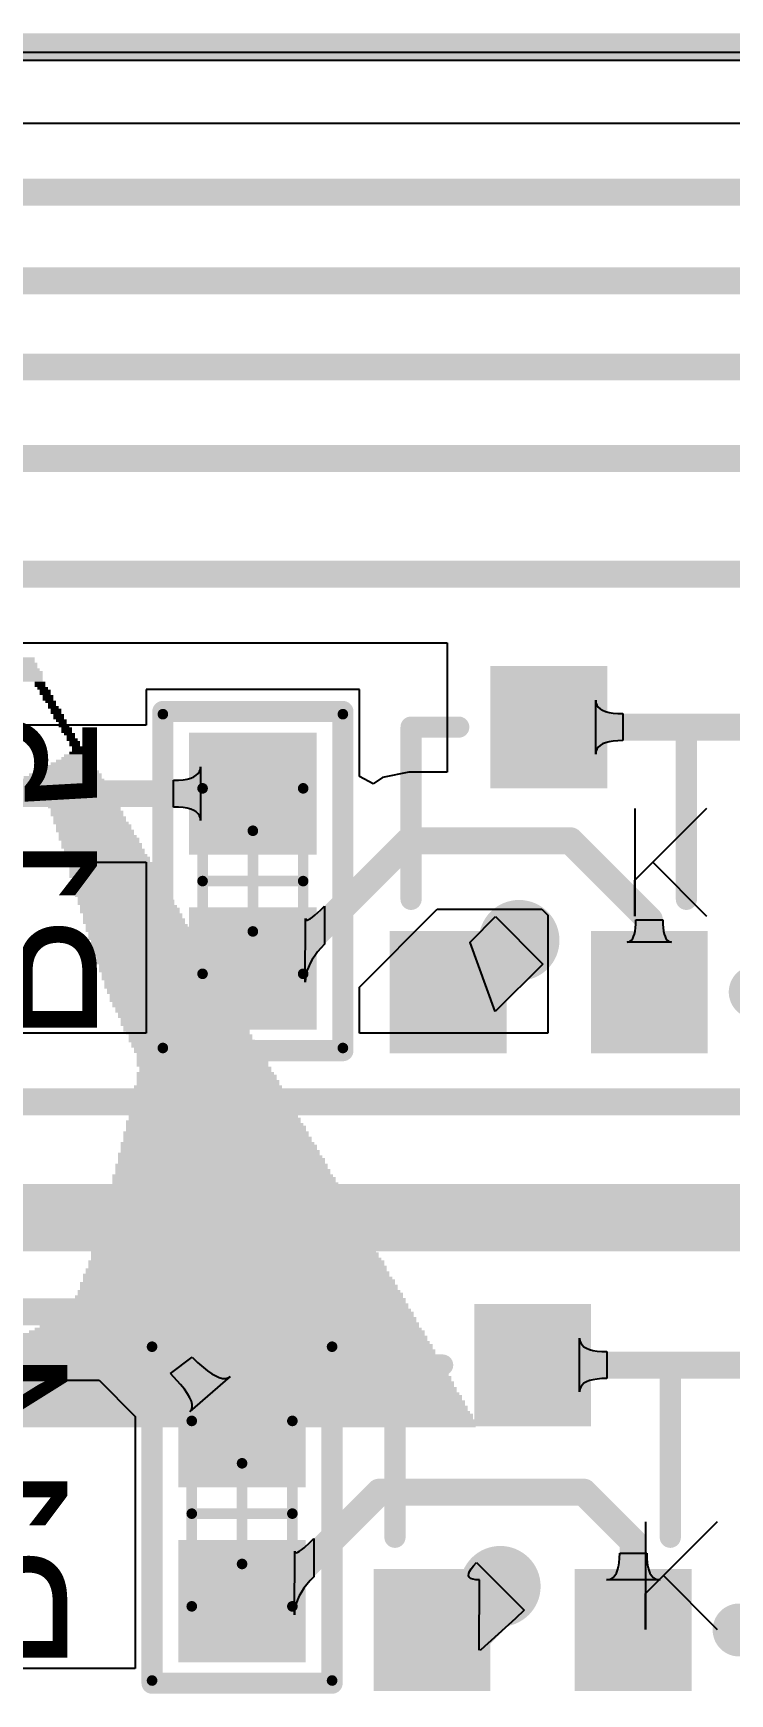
# Model space of a CAD drawing. Extents: x 8 to 204, y 9 to 177.
# Drawn here: x 79.46 to 86.04, y 42.24 to 57.91 of the extents above; entities that cross this region are included whole.
import ezdxf

# ---------------------------------------------------------------- set-up
doc = ezdxf.new("R2010")
doc.units = 0
doc.layers.get('0').update_dxf_attribs({"linetype": 'CONTINUOUS'})
for name, color, linetype in [('BOTTOMLAYER', 5, 'CONTINUOUS'), ('BOTTOMOVERLAY', 54, 'CONTINUOUS'), ('BOTTOMPASTE', 16, 'CONTINUOUS'), ('BOTTOMSOLDER', 6, 'CONTINUOUS'), ('MECHANICAL13', 56, 'CONTINUOUS'), ('MECHANICAL15', 56, 'CONTINUOUS'), ('MECHANICAL3', 76, 'CONTINUOUS'), ('MULTILAYER', 9, 'CONTINUOUS'), ('TOPLAYER', 1, 'CONTINUOUS'), ('TOPOVERLAY', 2, 'CONTINUOUS'), ('VIAHOLELAYER', 16, 'CONTINUOUS')]:
    doc.layers.add(name, color=color, linetype=linetype)

# ---------------------------------------------------------------- blocks, each defined once
blk = doc.blocks.new('0603___MONTAGEM_M_QUINA_BQ')
at = {"layer": 'BOTTOMLAYER'}
for points in [[(-1.3, 0.5), (-1.3, -0.5), (-0.35, 0.5), (-0.35, -0.5)], [(0.35, 0.5), (0.35, -0.5), (1.3, 0.5), (1.3, -0.5)]]:
    blk.add_solid(points, dxfattribs=at)
at = {"layer": 'BOTTOMOVERLAY', "const_width": 0.2}
for points in [[(-1.6, 0.85), (-1.6, -0.85)], [(-1.6, 0.85), (1.6, 0.85)], [(1.6, 0.85), (1.6, -0.85)], [(-1.6, -0.85), (1.6, -0.85)]]:
    blk.add_lwpolyline(points, dxfattribs=at)
at = {"layer": 'BOTTOMOVERLAY', "const_width": 0.1}
for points in [[(-1.65, 0.85, 1), (-1.55, 0.85, 1)], [(-1.65, 0.85, 1), (-1.55, 0.85, 1)], [(1.55, 0.85, 1), (1.65, 0.85, 1)], [(1.55, 0.85, 1), (1.65, 0.85, 1)], [(-1.65, -0.85, 1), (-1.55, -0.85, 1)], [(-1.65, -0.85, 1), (-1.55, -0.85, 1)], [(1.55, -0.85, 1), (1.65, -0.85, 1)], [(1.55, -0.85, 1), (1.65, -0.85, 1)]]:
    blk.add_lwpolyline(points, format="xyb", close=True, dxfattribs=at)
at = {"layer": 'BOTTOMPASTE'}
for points in [[(-1.3, 0.5), (-1.3, -0.5), (-0.35, 0.5), (-0.35, -0.5)], [(0.35, 0.5), (0.35, -0.5), (1.3, 0.5), (1.3, -0.5)]]:
    blk.add_solid(points, dxfattribs=at)
at = {"layer": 'BOTTOMSOLDER'}
for points in [[(-1.402, 0.602), (-1.402, -0.602), (-0.248, 0.602), (-0.248, -0.602)], [(0.248, 0.602), (0.248, -0.602), (1.402, 0.602), (1.402, -0.602)]]:
    blk.add_solid(points, dxfattribs=at)
at = {"layer": 'MECHANICAL13', "const_width": 0.1}
for points in [[(-0.875, 0.475), (-0.875, -0.475)], [(-0.875, 0.475), (0.875, 0.475)], [(0.875, 0.475), (0.875, -0.475)], [(-0.875, -0.475), (0.875, -0.475)]]:
    blk.add_lwpolyline(points, dxfattribs=at)
at = {"layer": 'MECHANICAL13', "const_width": 0.05}
for points in [[(-0.9, 0.475, 1), (-0.85, 0.475, 1)], [(-0.9, 0.475, 1), (-0.85, 0.475, 1)], [(0.85, 0.475, 1), (0.9, 0.475, 1)], [(0.85, 0.475, 1), (0.9, 0.475, 1)], [(-0.9, -0.475, 1), (-0.85, -0.475, 1)], [(-0.9, -0.475, 1), (-0.85, -0.475, 1)], [(0.85, -0.475, 1), (0.9, -0.475, 1)], [(0.85, -0.475, 1), (0.9, -0.475, 1)]]:
    blk.add_lwpolyline(points, format="xyb", close=True, dxfattribs=at)
at = {"layer": 'MECHANICAL15', "const_width": 0.1}
for points in [[(-1.575, 0.85), (-1.575, -0.85)], [(-1.575, 0.85), (1.575, 0.85)], [(1.575, 0.85), (1.575, -0.85)], [(0, 0.475), (0, -0.475)], [(-0.475, 0), (0.475, 0)], [(-1.575, -0.85), (1.575, -0.85)]]:
    blk.add_lwpolyline(points, dxfattribs=at)
at = {"layer": 'MECHANICAL15', "const_width": 0.05}
for points in [[(-1.6, 0.85, 1), (-1.55, 0.85, 1)], [(-1.6, 0.85, 1), (-1.55, 0.85, 1)], [(1.55, 0.85, 1), (1.6, 0.85, 1)], [(1.55, 0.85, 1), (1.6, 0.85, 1)], [(-0.025, 0.475, 1), (0.025, 0.475, 1)], [(-0.5, 0, 1), (-0.45, 0, 1)], [(0.45, 0, 1), (0.5, 0, 1)], [(-0.025, -0.475, 1), (0.025, -0.475, 1)], [(-1.6, -0.85, 1), (-1.55, -0.85, 1)], [(-1.6, -0.85, 1), (-1.55, -0.85, 1)], [(1.55, -0.85, 1), (1.6, -0.85, 1)], [(1.55, -0.85, 1), (1.6, -0.85, 1)]]:
    blk.add_lwpolyline(points, format="xyb", close=True, dxfattribs=at)
blk = doc.blocks.new('0603___MONTAGEM_M_QUINA_BR')
at = {"layer": 'BOTTOMLAYER'}
for points in [[(-1.3, 0.5), (-1.3, -0.5), (-0.35, 0.5), (-0.35, -0.5)], [(0.35, 0.5), (0.35, -0.5), (1.3, 0.5), (1.3, -0.5)]]:
    blk.add_solid(points, dxfattribs=at)
at = {"layer": 'BOTTOMOVERLAY', "const_width": 0.2}
for points in [[(-1.6, 0.85), (-1.6, -0.85)], [(-1.6, 0.85), (1.6, 0.85)], [(1.6, 0.85), (1.6, -0.85)], [(-1.6, -0.85), (1.6, -0.85)]]:
    blk.add_lwpolyline(points, dxfattribs=at)
at = {"layer": 'BOTTOMOVERLAY', "const_width": 0.1}
for points in [[(-1.65, 0.85, 1), (-1.55, 0.85, 1)], [(-1.65, 0.85, 1), (-1.55, 0.85, 1)], [(1.55, 0.85, 1), (1.65, 0.85, 1)], [(1.55, 0.85, 1), (1.65, 0.85, 1)], [(-1.65, -0.85, 1), (-1.55, -0.85, 1)], [(-1.65, -0.85, 1), (-1.55, -0.85, 1)], [(1.55, -0.85, 1), (1.65, -0.85, 1)], [(1.55, -0.85, 1), (1.65, -0.85, 1)]]:
    blk.add_lwpolyline(points, format="xyb", close=True, dxfattribs=at)
at = {"layer": 'BOTTOMPASTE'}
for points in [[(-1.3, 0.5), (-1.3, -0.5), (-0.35, 0.5), (-0.35, -0.5)], [(0.35, 0.5), (0.35, -0.5), (1.3, 0.5), (1.3, -0.5)]]:
    blk.add_solid(points, dxfattribs=at)
at = {"layer": 'BOTTOMSOLDER'}
for points in [[(-1.402, 0.602), (-1.402, -0.602), (-0.248, 0.602), (-0.248, -0.602)], [(0.248, 0.602), (0.248, -0.602), (1.402, 0.602), (1.402, -0.602)]]:
    blk.add_solid(points, dxfattribs=at)
at = {"layer": 'MECHANICAL13', "const_width": 0.1}
for points in [[(-0.875, 0.475), (-0.875, -0.475)], [(-0.875, 0.475), (0.875, 0.475)], [(0.875, 0.475), (0.875, -0.475)], [(-0.875, -0.475), (0.875, -0.475)]]:
    blk.add_lwpolyline(points, dxfattribs=at)
at = {"layer": 'MECHANICAL13', "const_width": 0.05}
for points in [[(-0.9, 0.475, 1), (-0.85, 0.475, 1)], [(-0.9, 0.475, 1), (-0.85, 0.475, 1)], [(0.85, 0.475, 1), (0.9, 0.475, 1)], [(0.85, 0.475, 1), (0.9, 0.475, 1)], [(-0.9, -0.475, 1), (-0.85, -0.475, 1)], [(-0.9, -0.475, 1), (-0.85, -0.475, 1)], [(0.85, -0.475, 1), (0.9, -0.475, 1)], [(0.85, -0.475, 1), (0.9, -0.475, 1)]]:
    blk.add_lwpolyline(points, format="xyb", close=True, dxfattribs=at)
at = {"layer": 'MECHANICAL15', "const_width": 0.1}
for points in [[(-1.575, 0.85), (-1.575, -0.85)], [(-1.575, 0.85), (1.575, 0.85)], [(1.575, 0.85), (1.575, -0.85)], [(0, 0.475), (0, -0.475)], [(-0.475, 0), (0.475, 0)], [(-1.575, -0.85), (1.575, -0.85)]]:
    blk.add_lwpolyline(points, dxfattribs=at)
at = {"layer": 'MECHANICAL15', "const_width": 0.05}
for points in [[(-1.6, 0.85, 1), (-1.55, 0.85, 1)], [(-1.6, 0.85, 1), (-1.55, 0.85, 1)], [(1.55, 0.85, 1), (1.6, 0.85, 1)], [(1.55, 0.85, 1), (1.6, 0.85, 1)], [(-0.025, 0.475, 1), (0.025, 0.475, 1)], [(-0.5, 0, 1), (-0.45, 0, 1)], [(0.45, 0, 1), (0.5, 0, 1)], [(-0.025, -0.475, 1), (0.025, -0.475, 1)], [(-1.6, -0.85, 1), (-1.55, -0.85, 1)], [(-1.6, -0.85, 1), (-1.55, -0.85, 1)], [(1.55, -0.85, 1), (1.6, -0.85, 1)], [(1.55, -0.85, 1), (1.6, -0.85, 1)]]:
    blk.add_lwpolyline(points, format="xyb", close=True, dxfattribs=at)
blk = doc.blocks.new('SOT_23B_B_188')
at = {"layer": 'BOTTOMLAYER'}
for points in [[(-1.4, 0.775), (-0.5, 0.775), (-1.4, 1.725), (-0.5, 1.725)], [(0.5, 0.775), (1.4, 0.775), (0.5, 1.725), (1.4, 1.725)], [(-0.45, -1.725), (0.45, -1.725), (-0.45, -0.775), (0.45, -0.775)]]:
    blk.add_solid(points, dxfattribs=at)
at = {"layer": 'BOTTOMOVERLAY'}
for points, const_width in [([(-1.825, 1.25, 1), (-2.075, 1.25, 1)], 0.25), ([(-2.138, 1.25, 1), (-2.013, 1.25, 1)], 0.125), ([(-1.887, 1.25, 1), (-1.763, 1.25, 1)], 0.125), ([(-1.35, 0.375, 1), (-1.25, 0.375, 1)], 0.1), ([(1.25, 0.375, 1), (1.35, 0.375, 1)], 0.1), ([(-1.35, -1.25, 1), (-1.25, -1.25, 1)], 0.1), ([(-1.35, -1.25, 1), (-1.25, -1.25, 1)], 0.1), ([(-0.9, -1.25, 1), (-0.8, -1.25, 1)], 0.1), ([(0.8, -1.25, 1), (0.9, -1.25, 1)], 0.1), ([(1.25, -1.25, 1), (1.35, -1.25, 1)], 0.1), ([(1.25, -1.25, 1), (1.35, -1.25, 1)], 0.1)]:
    blk.add_lwpolyline(points, format="xyb", close=True, dxfattribs=dict(at, const_width=const_width))
at = {"layer": 'BOTTOMOVERLAY', "const_width": 0.2}
for points in [[(-1.3, 0.375), (-1.3, -1.25)], [(1.3, 0.375), (1.3, -1.25)], [(-0.85, -1.25), (-1.3, -1.25)], [(1.3, -1.25), (0.85, -1.25)]]:
    blk.add_lwpolyline(points, dxfattribs=at)
at = {"layer": 'BOTTOMPASTE'}
for points in [[(-1.4, 0.775), (-0.5, 0.775), (-1.4, 1.725), (-0.5, 1.725)], [(0.5, 0.775), (1.4, 0.775), (0.5, 1.725), (1.4, 1.725)], [(-0.45, -1.725), (0.45, -1.725), (-0.45, -0.775), (0.45, -0.775)]]:
    blk.add_solid(points, dxfattribs=at)
at = {"layer": 'BOTTOMSOLDER'}
for points in [[(-1.502, 0.673), (-0.398, 0.673), (-1.502, 1.827), (-0.398, 1.827)], [(0.398, 0.673), (1.502, 0.673), (0.398, 1.827), (1.502, 1.827)], [(-0.552, -1.827), (0.552, -1.827), (-0.552, -0.673), (0.552, -0.673)]]:
    blk.add_solid(points, dxfattribs=at)
blk = doc.blocks.new('SOT_23B_B_189')
at = {"layer": 'BOTTOMLAYER'}
for points in [[(-1.4, 0.775), (-0.5, 0.775), (-1.4, 1.725), (-0.5, 1.725)], [(0.5, 0.775), (1.4, 0.775), (0.5, 1.725), (1.4, 1.725)], [(-0.45, -1.725), (0.45, -1.725), (-0.45, -0.775), (0.45, -0.775)]]:
    blk.add_solid(points, dxfattribs=at)
at = {"layer": 'BOTTOMOVERLAY'}
for points, const_width in [([(-1.825, 1.25, 1), (-2.075, 1.25, 1)], 0.25), ([(-2.138, 1.25, 1), (-2.013, 1.25, 1)], 0.125), ([(-1.887, 1.25, 1), (-1.763, 1.25, 1)], 0.125), ([(-1.35, 0.375, 1), (-1.25, 0.375, 1)], 0.1), ([(1.25, 0.375, 1), (1.35, 0.375, 1)], 0.1), ([(-1.35, -1.25, 1), (-1.25, -1.25, 1)], 0.1), ([(-1.35, -1.25, 1), (-1.25, -1.25, 1)], 0.1), ([(-0.9, -1.25, 1), (-0.8, -1.25, 1)], 0.1), ([(0.8, -1.25, 1), (0.9, -1.25, 1)], 0.1), ([(1.25, -1.25, 1), (1.35, -1.25, 1)], 0.1), ([(1.25, -1.25, 1), (1.35, -1.25, 1)], 0.1)]:
    blk.add_lwpolyline(points, format="xyb", close=True, dxfattribs=dict(at, const_width=const_width))
at = {"layer": 'BOTTOMOVERLAY', "const_width": 0.2}
for points in [[(-1.3, 0.375), (-1.3, -1.25)], [(1.3, 0.375), (1.3, -1.25)], [(-0.85, -1.25), (-1.3, -1.25)], [(1.3, -1.25), (0.85, -1.25)]]:
    blk.add_lwpolyline(points, dxfattribs=at)
at = {"layer": 'BOTTOMPASTE'}
for points in [[(-1.4, 0.775), (-0.5, 0.775), (-1.4, 1.725), (-0.5, 1.725)], [(0.5, 0.775), (1.4, 0.775), (0.5, 1.725), (1.4, 1.725)], [(-0.45, -1.725), (0.45, -1.725), (-0.45, -0.775), (0.45, -0.775)]]:
    blk.add_solid(points, dxfattribs=at)
at = {"layer": 'BOTTOMSOLDER'}
for points in [[(-1.502, 0.673), (-0.398, 0.673), (-1.502, 1.827), (-0.398, 1.827)], [(0.398, 0.673), (1.502, 0.673), (0.398, 1.827), (1.502, 1.827)], [(-0.552, -1.827), (0.552, -1.827), (-0.552, -0.673), (0.552, -0.673)]]:
    blk.add_solid(points, dxfattribs=at)
blk = doc.blocks.new('ESTATICA_222')
at = {"layer": 'TOPOVERLAY'}
for points in [[(2.358, 3.228), (-0.005, 3.228), (2.358, 3.203), (-0.005, 3.203)], [(2.358, 3.203), (0.046, 3.203), (2.358, 3.178), (0.046, 3.178)], [(2.383, 3.178), (0.097, 3.178), (2.383, 3.152), (0.097, 3.152)], [(2.383, 3.152), (0.122, 3.152), (2.383, 3.127), (0.122, 3.127)], [(2.408, 3.127), (0.173, 3.127), (2.408, 3.101), (0.173, 3.101)], [(2.434, 3.101), (0.224, 3.101), (2.434, 3.076), (0.224, 3.076)], [(2.434, 3.076), (0.249, 3.076), (2.434, 3.051), (0.249, 3.051)], [(2.434, 3.051), (0.3, 3.051), (2.434, 3.025), (0.3, 3.025)], [(2.434, 3.025), (0.351, 3.025), (2.434, 3), (0.351, 3)], [(2.459, 3), (2.358, 3), (2.459, 2.974), (2.358, 2.974)], [(2.459, 2.974), (2.358, 2.974), (2.459, 2.949), (2.358, 2.949)], [(2.485, 2.949), (2.383, 2.949), (2.485, 2.924), (2.383, 2.924)], [(2.51, 2.924), (2.408, 2.924), (2.51, 2.898), (2.408, 2.898)], [(2.51, 2.898), (2.408, 2.898), (2.51, 2.873), (2.408, 2.873)], [(2.535, 2.873), (2.434, 2.873), (2.535, 2.847), (2.434, 2.847)], [(2.535, 2.847), (2.434, 2.847), (2.535, 2.822), (2.434, 2.822)], [(2.561, 2.822), (2.459, 2.822), (2.561, 2.797), (2.459, 2.797)], [(2.561, 2.797), (2.485, 2.797), (2.561, 2.771), (2.485, 2.771)], [(2.586, 2.771), (2.485, 2.771), (2.586, 2.746), (2.485, 2.746)], [(2.612, 2.746), (2.51, 2.746), (2.612, 2.72), (2.51, 2.72)], [(2.612, 2.72), (2.51, 2.72), (2.612, 2.695), (2.51, 2.695)], [(2.637, 2.695), (2.535, 2.695), (2.637, 2.67), (2.535, 2.67)], [(2.637, 2.67), (2.535, 2.67), (2.637, 2.644), (2.535, 2.644)], [(2.662, 2.644), (2.561, 2.644), (2.662, 2.619), (2.561, 2.619)], [(2.662, 2.619), (2.586, 2.619), (2.662, 2.593), (2.586, 2.593)], [(2.688, 2.593), (2.586, 2.593), (2.688, 2.568), (2.586, 2.568)], [(2.713, 2.568), (2.612, 2.568), (2.713, 2.543), (2.612, 2.543)], [(2.713, 2.543), (2.612, 2.543), (2.713, 2.517), (2.612, 2.517)], [(2.739, 2.517), (2.637, 2.517), (2.739, 2.492), (2.637, 2.492)], [(2.739, 2.492), (2.662, 2.492), (2.739, 2.466), (2.662, 2.466)], [(2.764, 2.466), (2.662, 2.466), (2.764, 2.441), (2.662, 2.441)], [(2.789, 2.441), (2.688, 2.441), (2.789, 2.416), (2.688, 2.416)], [(2.789, 2.416), (2.688, 2.416), (2.789, 2.39), (2.688, 2.39)], [(2.84, 2.39), (2.713, 2.39), (2.84, 2.365), (2.713, 2.365)], [(2.84, 2.365), (2.713, 2.365), (2.84, 2.339), (2.713, 2.339)], [(2.942, 2.212), (2.459, 2.212), (2.942, 2.187), (2.459, 2.187)], [(2.916, 2.238), (2.51, 2.238), (2.916, 2.212), (2.51, 2.212)], [(2.916, 2.263), (2.561, 2.263), (2.916, 2.238), (2.561, 2.238)], [(2.891, 2.289), (2.612, 2.289), (2.891, 2.263), (2.612, 2.263)], [(2.891, 2.314), (2.637, 2.314), (2.891, 2.289), (2.637, 2.289)], [(2.866, 2.339), (2.688, 2.339), (2.866, 2.314), (2.688, 2.314)], [(2.358, 2.06), (2.154, 2.06), (2.358, 2.035), (2.154, 2.035)], [(3.018, 2.085), (2.205, 2.085), (3.018, 2.06), (2.205, 2.06)], [(2.993, 2.111), (2.256, 2.111), (2.993, 2.085), (2.256, 2.085)], [(2.993, 2.136), (2.307, 2.136), (2.993, 2.111), (2.307, 2.111)], [(2.967, 2.162), (2.358, 2.162), (2.967, 2.136), (2.358, 2.136)], [(2.942, 2.187), (2.408, 2.187), (2.942, 2.162), (2.408, 2.162)], [(3.018, 2.06), (2.408, 2.06), (3.018, 2.035), (2.408, 2.035)], [(3.043, 2.035), (2.408, 2.035), (3.043, 2.009), (2.408, 2.009)], [(3.043, 2.009), (2.434, 2.009), (3.043, 1.984), (2.434, 1.984)], [(3.069, 1.984), (2.434, 1.984), (3.069, 1.958), (2.434, 1.958)], [(3.094, 1.958), (2.459, 1.958), (3.094, 1.933), (2.459, 1.933)], [(3.094, 1.933), (2.459, 1.933), (3.094, 1.908), (2.459, 1.908)], [(3.12, 1.908), (2.459, 1.908), (3.12, 1.882), (2.459, 1.882)], [(3.12, 1.882), (2.485, 1.882), (3.12, 1.857), (2.485, 1.857)], [(3.145, 1.857), (2.485, 1.857), (3.145, 1.831), (2.485, 1.831)], [(3.17, 1.831), (2.485, 1.831), (3.17, 1.806), (2.485, 1.806)], [(3.17, 1.806), (2.51, 1.806), (3.17, 1.781), (2.51, 1.781)], [(3.196, 1.781), (2.51, 1.781), (3.196, 1.755), (2.51, 1.755)], [(3.196, 1.755), (2.51, 1.755), (3.196, 1.73), (2.51, 1.73)], [(3.221, 1.73), (2.535, 1.73), (3.221, 1.704), (2.535, 1.704)], [(3.221, 1.704), (2.535, 1.704), (3.221, 1.679), (2.535, 1.679)], [(3.247, 1.679), (2.535, 1.679), (3.247, 1.654), (2.535, 1.654)], [(3.272, 1.654), (2.561, 1.654), (3.272, 1.628), (2.561, 1.628)], [(3.272, 1.628), (2.561, 1.628), (3.272, 1.603), (2.561, 1.603)], [(3.297, 1.603), (2.561, 1.603), (3.297, 1.577), (2.561, 1.577)], [(3.297, 1.577), (2.586, 1.577), (3.297, 1.552), (2.586, 1.552)], [(3.323, 1.552), (2.586, 1.552), (3.323, 1.527), (2.586, 1.527)], [(3.348, 1.527), (2.586, 1.527), (3.348, 1.501), (2.586, 1.501)], [(3.348, 1.501), (2.612, 1.501), (3.348, 1.476), (2.612, 1.476)], [(3.374, 1.476), (2.612, 1.476), (3.374, 1.45), (2.612, 1.45)], [(3.374, 1.45), (2.612, 1.45), (3.374, 1.425), (2.612, 1.425)], [(3.399, 1.425), (2.637, 1.425), (3.399, 1.4), (2.637, 1.4)], [(3.399, 1.4), (2.637, 1.4), (3.399, 1.374), (2.637, 1.374)], [(3.424, 1.374), (2.637, 1.374), (3.424, 1.349), (2.637, 1.349)], [(3.45, 1.349), (2.637, 1.349), (3.45, 1.323), (2.637, 1.323)], [(3.45, 1.323), (2.662, 1.323), (3.45, 1.298), (2.662, 1.298)], [(3.475, 1.298), (2.662, 1.298), (3.475, 1.273), (2.662, 1.273)], [(3.475, 1.273), (2.662, 1.273), (3.475, 1.247), (2.662, 1.247)], [(3.501, 1.247), (2.688, 1.247), (3.501, 1.222), (2.688, 1.222)], [(3.501, 1.222), (2.688, 1.222), (3.501, 1.196), (2.688, 1.196)], [(3.526, 1.196), (2.688, 1.196), (3.526, 1.171), (2.688, 1.171)], [(3.551, 1.171), (2.688, 1.171), (3.551, 1.146), (2.688, 1.146)], [(3.551, 1.146), (2.713, 1.146), (3.551, 1.12), (2.713, 1.12)], [(3.577, 1.12), (2.713, 1.12), (3.577, 1.095), (2.713, 1.095)], [(3.577, 1.095), (2.713, 1.095), (3.577, 1.069), (2.713, 1.069)], [(3.602, 1.069), (2.739, 1.069), (3.602, 1.044), (2.739, 1.044)], [(3.628, 1.044), (2.739, 1.044), (3.628, 1.019), (2.739, 1.019)], [(3.628, 1.019), (2.739, 1.019), (3.628, 0.993), (2.739, 0.993)], [(3.653, 0.993), (2.739, 0.993), (3.653, 0.968), (2.739, 0.968)], [(3.653, 0.968), (2.764, 0.968), (3.653, 0.942), (2.764, 0.942)], [(3.678, 0.942), (2.764, 0.942), (3.678, 0.917), (2.764, 0.917)], [(3.678, 0.917), (2.764, 0.917), (3.678, 0.892), (2.764, 0.892)], [(3.704, 0.892), (2.789, 0.892), (3.704, 0.866), (2.789, 0.866)], [(3.729, 0.866), (2.789, 0.866), (3.729, 0.841), (2.789, 0.841)], [(3.729, 0.841), (2.789, 0.841), (3.729, 0.815), (2.789, 0.815)], [(3.755, 0.815), (2.815, 0.815), (3.755, 0.79), (2.815, 0.79)], [(3.755, 0.79), (2.815, 0.79), (3.755, 0.765), (2.815, 0.765)], [(3.78, 0.765), (2.815, 0.765), (3.78, 0.739), (2.815, 0.739)], [(3.78, 0.739), (2.815, 0.739), (3.78, 0.714), (2.815, 0.714)], [(3.805, 0.714), (2.84, 0.714), (3.805, 0.688), (2.84, 0.688)], [(3.831, 0.688), (2.84, 0.688), (3.831, 0.663), (2.84, 0.663)], [(3.831, 0.663), (2.84, 0.663), (3.831, 0.638), (2.84, 0.638)], [(3.856, 0.638), (2.866, 0.638), (3.856, 0.612), (2.866, 0.612)], [(3.856, 0.612), (2.866, 0.612), (3.856, 0.587), (2.866, 0.587)], [(3.882, 0.587), (2.866, 0.587), (3.882, 0.561), (2.866, 0.561)], [(3.907, 0.561), (2.891, 0.561), (3.907, 0.536), (2.891, 0.536)], [(3.907, 0.536), (2.891, 0.536), (3.907, 0.511), (2.891, 0.511)], [(3.932, 0.511), (2.891, 0.511), (3.932, 0.485), (2.891, 0.485)], [(3.932, 0.485), (2.916, 0.485), (3.932, 0.46), (2.916, 0.46)], [(3.958, 0.46), (2.916, 0.46), (3.958, 0.434), (2.916, 0.434)], [(3.958, 0.434), (2.916, 0.434), (3.958, 0.409), (2.916, 0.409)], [(3.983, 0.409), (2.942, 0.409), (3.983, 0.384), (2.942, 0.384)], [(4.009, 0.384), (2.942, 0.384), (4.009, 0.358), (2.942, 0.358)], [(4.009, 0.358), (2.942, 0.358), (4.009, 0.333), (2.942, 0.333)], [(4.034, 0.333), (2.967, 0.333), (4.034, 0.307), (2.967, 0.307)], [(4.034, 0.307), (2.967, 0.307), (4.034, 0.282), (2.967, 0.282)], [(4.059, 0.282), (2.967, 0.282), (4.059, 0.257), (2.967, 0.257)], [(4.085, 0.257), (2.993, 0.257), (4.085, 0.231), (2.993, 0.231)], [(4.085, 0.231), (2.993, 0.231), (4.085, 0.206), (2.993, 0.206)], [(4.11, 0.206), (2.993, 0.206), (4.11, 0.18), (2.993, 0.18)], [(4.11, 0.18), (3.018, 0.18), (4.11, 0.155), (3.018, 0.155)], [(4.136, 0.155), (3.018, 0.155), (4.136, 0.13), (3.018, 0.13)], [(4.136, 0.13), (3.018, 0.13), (4.136, 0.104), (3.018, 0.104)], [(4.161, 0.104), (3.043, 0.104), (4.161, 0.079), (3.043, 0.079)], [(4.186, 0.079), (3.043, 0.079), (4.186, 0.053), (3.043, 0.053)], [(4.186, 0.053), (3.069, 0.053), (4.186, 0.028), (3.069, 0.028)], [(4.212, 0.028), (3.069, 0.028), (4.212, 0.003), (3.069, 0.003)], [(4.212, 0.003), (3.069, 0.003), (4.212, -0.023), (3.069, -0.023)], [(4.237, -0.023), (3.094, -0.023), (4.237, -0.048), (3.094, -0.048)], [(4.237, -0.048), (3.094, -0.048), (4.237, -0.074), (3.094, -0.074)], [(4.263, -0.074), (3.12, -0.074), (4.263, -0.099), (3.12, -0.099)], [(4.288, -0.099), (3.12, -0.099), (4.288, -0.124), (3.12, -0.124)], [(4.288, -0.124), (3.145, -0.124), (4.288, -0.15), (3.145, -0.15)], [(4.313, -0.15), (3.145, -0.15), (4.313, -0.175), (3.145, -0.175)], [(4.313, -0.175), (3.17, -0.175), (4.313, -0.201), (3.17, -0.201)], [(4.339, -0.201), (3.17, -0.201), (4.339, -0.226), (3.17, -0.226)], [(4.364, -0.226), (3.17, -0.226), (4.364, -0.251), (3.17, -0.251)], [(4.364, -0.251), (3.196, -0.251), (4.364, -0.277), (3.196, -0.277)], [(4.39, -0.277), (3.196, -0.277), (4.39, -0.302), (3.196, -0.302)], [(4.39, -0.302), (3.221, -0.302), (4.39, -0.328), (3.221, -0.328)], [(4.415, -0.328), (3.247, -0.328), (4.415, -0.353), (3.247, -0.353)], [(4.415, -0.353), (3.247, -0.353), (4.415, -0.378), (3.247, -0.378)], [(4.44, -0.378), (3.247, -0.378), (4.44, -0.404), (3.247, -0.404)], [(4.466, -0.404), (3.272, -0.404), (4.466, -0.429), (3.272, -0.429)], [(4.466, -0.429), (3.272, -0.429), (4.466, -0.455), (3.272, -0.455)], [(4.491, -0.455), (3.297, -0.455), (4.491, -0.48), (3.297, -0.48)], [(4.491, -0.48), (3.297, -0.48), (4.491, -0.505), (3.297, -0.505)], [(4.517, -0.505), (3.323, -0.505), (4.517, -0.531), (3.323, -0.531)], [(4.517, -0.531), (3.323, -0.531), (4.517, -0.556), (3.323, -0.556)], [(4.542, -0.556), (3.323, -0.556), (4.542, -0.582), (3.323, -0.582)], [(4.567, -0.582), (3.323, -0.582), (4.567, -0.607), (3.323, -0.607)], [(4.567, -0.607), (3.323, -0.607), (4.567, -0.632), (3.323, -0.632)], [(4.618, -0.683), (3.323, -0.683), (4.618, -0.709), (3.323, -0.709)], [(4.644, -0.709), (3.323, -0.709), (4.644, -0.734), (3.323, -0.734)], [(4.644, -0.734), (3.323, -0.734), (4.644, -0.759), (3.323, -0.759)], [(4.669, -0.759), (3.323, -0.759), (4.669, -0.785), (3.323, -0.785)], [(4.593, -0.632), (3.348, -0.632), (4.593, -0.658), (3.348, -0.658)], [(4.593, -0.658), (3.348, -0.658), (4.593, -0.683), (3.348, -0.683)], [(4.771, -0.937), (3.272, -0.937), (4.771, -0.963), (3.272, -0.963)], [(4.694, -0.81), (3.297, -0.81), (4.694, -0.836), (3.297, -0.836)], [(4.694, -0.836), (3.297, -0.836), (4.694, -0.861), (3.297, -0.861)], [(4.72, -0.861), (3.297, -0.861), (4.72, -0.886), (3.297, -0.886)], [(4.745, -0.886), (3.297, -0.886), (4.745, -0.912), (3.297, -0.912)], [(4.745, -0.912), (3.297, -0.912), (4.745, -0.937), (3.297, -0.937)], [(4.669, -0.785), (3.323, -0.785), (4.669, -0.81), (3.323, -0.81)], [(4.821, -1.039), (3.247, -1.039), (4.821, -1.064), (3.247, -1.064)], [(4.847, -1.064), (3.247, -1.064), (4.847, -1.09), (3.247, -1.09)], [(4.847, -1.09), (3.247, -1.09), (4.847, -1.115), (3.247, -1.115)], [(4.771, -0.963), (3.272, -0.963), (4.771, -0.988), (3.272, -0.988)], [(4.796, -0.988), (3.272, -0.988), (4.796, -1.013), (3.272, -1.013)], [(4.821, -1.013), (3.272, -1.013), (4.821, -1.039), (3.272, -1.039)], [(4.948, -1.242), (3.196, -1.242), (4.948, -1.267), (3.196, -1.267)], [(4.872, -1.14), (3.221, -1.14), (4.872, -1.166), (3.221, -1.166)], [(4.898, -1.166), (3.221, -1.166), (4.898, -1.191), (3.221, -1.191)], [(4.923, -1.191), (3.221, -1.191), (4.923, -1.217), (3.221, -1.217)], [(4.923, -1.217), (3.221, -1.217), (4.923, -1.242), (3.221, -1.242)], [(4.872, -1.115), (3.247, -1.115), (4.872, -1.14), (3.247, -1.14)], [(4.999, -1.344), (3.17, -1.344), (4.999, -1.369), (3.17, -1.369)], [(5.025, -1.369), (3.17, -1.369), (5.025, -1.394), (3.17, -1.394)], [(5.025, -1.394), (3.17, -1.394), (5.025, -1.42), (3.17, -1.42)], [(4.948, -1.267), (3.196, -1.267), (4.948, -1.293), (3.196, -1.293)], [(4.974, -1.293), (3.196, -1.293), (4.974, -1.318), (3.196, -1.318)], [(4.974, -1.318), (3.196, -1.318), (4.974, -1.344), (3.196, -1.344)], [(5.126, -1.547), (3.12, -1.547), (5.126, -1.572), (3.12, -1.572)], [(5.05, -1.445), (3.145, -1.445), (5.05, -1.471), (3.145, -1.471)], [(5.075, -1.471), (3.145, -1.471), (5.075, -1.496), (3.145, -1.496)], [(5.101, -1.496), (3.145, -1.496), (5.101, -1.521), (3.145, -1.521)], [(5.101, -1.521), (3.145, -1.521), (5.101, -1.547), (3.145, -1.547)], [(5.05, -1.42), (3.17, -1.42), (5.05, -1.445), (3.17, -1.445)], [(5.177, -1.648), (3.094, -1.648), (5.177, -1.674), (3.094, -1.674)], [(5.202, -1.674), (3.094, -1.674), (5.202, -1.699), (3.094, -1.699)], [(5.202, -1.699), (3.094, -1.699), (5.202, -1.725), (3.094, -1.725)], [(5.126, -1.572), (3.12, -1.572), (5.126, -1.598), (3.12, -1.598)], [(5.152, -1.598), (3.12, -1.598), (5.152, -1.623), (3.12, -1.623)], [(5.152, -1.623), (3.12, -1.623), (5.152, -1.648), (3.12, -1.648)], [(5.304, -1.852), (3.043, -1.852), (5.304, -1.877), (3.043, -1.877)], [(5.304, -1.877), (3.043, -1.877), (5.304, -1.902), (3.043, -1.902)], [(5.228, -1.75), (3.069, -1.75), (5.228, -1.775), (3.069, -1.775)], [(5.253, -1.775), (3.069, -1.775), (5.253, -1.801), (3.069, -1.801)], [(5.253, -1.801), (3.069, -1.801), (5.253, -1.826), (3.069, -1.826)], [(5.279, -1.826), (3.069, -1.826), (5.279, -1.852), (3.069, -1.852)], [(5.228, -1.725), (3.094, -1.725), (5.228, -1.75), (3.094, -1.75)], [(5.406, -2.029), (2.993, -2.029), (5.406, -2.055), (2.993, -2.055)], [(5.329, -1.928), (3.018, -1.928), (5.329, -1.953), (3.018, -1.953)], [(5.355, -1.953), (3.018, -1.953), (5.355, -1.979), (3.018, -1.979)], [(5.38, -1.979), (3.018, -1.979), (5.38, -2.004), (3.018, -2.004)], [(5.38, -2.004), (3.018, -2.004), (5.38, -2.029), (3.018, -2.029)], [(5.329, -1.902), (3.043, -1.902), (5.329, -1.928), (3.043, -1.928)], [(5.456, -2.131), (2.967, -2.131), (5.456, -2.156), (2.967, -2.156)], [(5.482, -2.156), (2.967, -2.156), (5.482, -2.182), (2.967, -2.182)], [(5.482, -2.182), (2.967, -2.182), (5.482, -2.207), (2.967, -2.207)], [(5.406, -2.055), (2.993, -2.055), (5.406, -2.08), (2.993, -2.08)], [(5.431, -2.08), (2.993, -2.08), (5.431, -2.106), (2.993, -2.106)], [(5.431, -2.106), (2.993, -2.106), (5.431, -2.131), (2.993, -2.131)], [(5.558, -2.283), (2.916, -2.283), (5.558, -2.309), (2.916, -2.309)], [(5.558, -2.309), (2.916, -2.309), (5.558, -2.334), (2.916, -2.334)], [(5.583, -2.334), (2.916, -2.334), (5.583, -2.36), (2.916, -2.36)], [(5.507, -2.207), (2.942, -2.207), (5.507, -2.233), (2.942, -2.233)], [(5.507, -2.233), (2.942, -2.233), (5.507, -2.258), (2.942, -2.258)], [(5.533, -2.258), (2.942, -2.258), (5.533, -2.283), (2.942, -2.283)], [(5.66, -2.461), (2.866, -2.461), (5.66, -2.487), (2.866, -2.487)], [(5.66, -2.487), (2.866, -2.487), (5.66, -2.512), (2.866, -2.512)], [(5.583, -2.36), (2.891, -2.36), (5.583, -2.385), (2.891, -2.385)], [(5.609, -2.385), (2.891, -2.385), (5.609, -2.41), (2.891, -2.41)], [(5.609, -2.41), (2.891, -2.41), (5.609, -2.436), (2.891, -2.436)], [(5.634, -2.436), (2.891, -2.436), (5.634, -2.461), (2.891, -2.461)], [(5.71, -2.588), (2.815, -2.588), (5.71, -2.614), (2.815, -2.614)], [(5.736, -2.614), (2.815, -2.614), (5.736, -2.639), (2.815, -2.639)], [(5.761, -2.639), (2.815, -2.639), (5.761, -2.664), (2.815, -2.664)], [(5.685, -2.537), (2.84, -2.537), (5.685, -2.563), (2.84, -2.563)], [(5.71, -2.563), (2.84, -2.563), (5.71, -2.588), (2.84, -2.588)], [(5.685, -2.512), (2.866, -2.512), (5.685, -2.537), (2.866, -2.537)], [(5.837, -2.791), (2.739, -2.791), (5.837, -2.817), (2.739, -2.817)], [(5.863, -2.817), (2.739, -2.817), (5.863, -2.842), (2.739, -2.842)], [(5.812, -2.741), (2.764, -2.741), (5.812, -2.766), (2.764, -2.766)], [(5.837, -2.766), (2.764, -2.766), (5.837, -2.791), (2.764, -2.791)], [(5.761, -2.664), (2.789, -2.664), (5.761, -2.69), (2.789, -2.69)], [(5.787, -2.69), (2.789, -2.69), (5.787, -2.715), (2.789, -2.715)], [(5.787, -2.715), (2.789, -2.715), (5.787, -2.741), (2.789, -2.741)], [(5.939, -2.969), (2.637, -2.969), (5.939, -2.995), (2.637, -2.995)], [(5.939, -2.944), (2.662, -2.944), (5.939, -2.969), (2.662, -2.969)], [(5.888, -2.893), (2.688, -2.893), (5.888, -2.918), (2.688, -2.918)], [(5.914, -2.918), (2.688, -2.918), (5.914, -2.944), (2.688, -2.944)], [(5.863, -2.842), (2.713, -2.842), (5.863, -2.868), (2.713, -2.868)], [(5.888, -2.868), (2.713, -2.868), (5.888, -2.893), (2.713, -2.893)], [(6.041, -3.122), (2.307, -3.122), (6.041, -3.147), (2.307, -3.147)], [(6.015, -3.096), (2.358, -3.096), (6.015, -3.122), (2.358, -3.122)], [(5.99, -3.071), (2.408, -3.071), (5.99, -3.096), (2.408, -3.096)], [(5.99, -3.045), (2.459, -3.045), (5.99, -3.071), (2.459, -3.071)], [(5.964, -3.02), (2.535, -3.02), (5.964, -3.045), (2.535, -3.045)], [(5.964, -2.995), (2.586, -2.995), (5.964, -3.02), (2.586, -3.02)], [(6.117, -3.274), (1.977, -3.274), (6.117, -3.299), (1.977, -3.299)], [(6.117, -3.249), (2.027, -3.249), (6.117, -3.274), (2.027, -3.274)], [(6.091, -3.223), (2.078, -3.223), (6.091, -3.249), (2.078, -3.249)], [(6.041, -3.147), (2.104, -3.147), (6.041, -3.172), (2.104, -3.172)], [(6.066, -3.198), (2.129, -3.198), (6.066, -3.223), (2.129, -3.223)], [(6.066, -3.172), (2.18, -3.172), (6.066, -3.198), (2.18, -3.198)], [(6.218, -3.426), (1.646, -3.426), (6.218, -3.452), (1.646, -3.452)], [(6.193, -3.401), (1.697, -3.401), (6.193, -3.426), (1.697, -3.426)], [(6.168, -3.376), (1.748, -3.376), (6.168, -3.401), (1.748, -3.401)], [(6.168, -3.35), (1.799, -3.35), (6.168, -3.376), (1.799, -3.376)], [(6.142, -3.325), (1.875, -3.325), (6.142, -3.35), (1.875, -3.35)], [(6.142, -3.299), (1.926, -3.299), (6.142, -3.325), (1.926, -3.325)], [(6.295, -3.579), (-6.812, -3.579), (6.295, -3.604), (-6.812, -3.604)], [(6.295, -3.553), (-6.786, -3.553), (6.295, -3.579), (-6.786, -3.579)], [(6.269, -3.528), (-6.761, -3.528), (6.269, -3.553), (-6.761, -3.553)], [(6.244, -3.503), (1.494, -3.503), (6.244, -3.528), (1.494, -3.528)], [(6.244, -3.477), (1.545, -3.477), (6.244, -3.503), (1.545, -3.503)], [(6.218, -3.452), (1.596, -3.452), (6.218, -3.477), (1.596, -3.477)], [(6.396, -3.757), (-6.913, -3.757), (6.396, -3.782), (-6.913, -3.782)], [(6.396, -3.731), (-6.888, -3.731), (6.396, -3.757), (-6.888, -3.757)], [(6.345, -3.68), (-6.863, -3.68), (6.345, -3.706), (-6.863, -3.706)], [(6.371, -3.706), (-6.863, -3.706), (6.371, -3.731), (-6.863, -3.731)], [(6.32, -3.63), (-6.837, -3.63), (6.32, -3.655), (-6.837, -3.655)], [(6.345, -3.655), (-6.837, -3.655), (6.345, -3.68), (-6.837, -3.68)], [(6.32, -3.604), (-6.812, -3.604), (6.32, -3.63), (-6.812, -3.63)], [(6.498, -3.909), (-6.99, -3.909), (6.498, -3.934), (-6.99, -3.934)], [(6.447, -3.858), (-6.964, -3.858), (6.447, -3.884), (-6.964, -3.884)], [(6.472, -3.884), (-6.964, -3.884), (6.472, -3.909), (-6.964, -3.909)], [(6.422, -3.807), (-6.939, -3.807), (6.422, -3.833), (-6.939, -3.833)], [(6.447, -3.833), (-6.939, -3.833), (6.447, -3.858), (-6.939, -3.858)], [(6.422, -3.782), (-6.913, -3.782), (6.422, -3.807), (-6.913, -3.807)], [(6.523, -3.985), (-7.04, -3.985), (6.523, -4.011), (-7.04, -4.011)], [(6.523, -4.011), (-7.04, -4.011), (6.523, -4.036), (-7.04, -4.036)], [(6.498, -3.934), (-7.015, -3.934), (6.498, -3.96), (-7.015, -3.96)], [(6.523, -3.96), (-7.015, -3.96), (6.523, -3.985), (-7.015, -3.985)]]:
    blk.add_solid(points, dxfattribs=at)

msp = doc.modelspace()

# ---------------------------------------------------------------- linework, layer by layer
at = {"layer": 'BOTTOMLAYER'}
for p, q in [((14.605, 57.658), (190.373, 57.658)), ((122.339, 57.061), (61.275, 57.061)), ((54.9, 52.159), (83.37, 52.159)), ((83.37, 52.159), (83.37, 50.939)), ((82.542, 51.719), (80.526, 51.719)), ((80.526, 51.719), (80.526, 51.383)), ((82.542, 50.898), (82.542, 51.719)), ((84.772, 51.11), (84.772, 51.618)), ((84.772, 51.618), (84.774, 51.594)), ((84.774, 51.594), (84.782, 51.572)), ((84.782, 51.572), (84.795, 51.553)), ((84.795, 51.553), (84.813, 51.537)), ((84.813, 51.537), (84.836, 51.523)), ((84.836, 51.523), (84.864, 51.512)), ((84.864, 51.512), (84.898, 51.503)), ((84.898, 51.503), (84.936, 51.496)), ((84.936, 51.496), (84.98, 51.492)), ((84.98, 51.492), (85.029, 51.491)), ((85.029, 51.491), (85.029, 51.237)), ((80.526, 51.383), (45.998, 51.383)), ((84.774, 51.134), (84.772, 51.11)), ((84.782, 51.156), (84.774, 51.134)), ((84.795, 51.175), (84.782, 51.156)), ((84.813, 51.191), (84.795, 51.175)), ((84.836, 51.205), (84.813, 51.191)), ((84.864, 51.217), (84.836, 51.205)), ((84.898, 51.226), (84.864, 51.217)), ((84.936, 51.232), (84.898, 51.226)), ((84.98, 51.236), (84.936, 51.232)), ((85.029, 51.237), (84.98, 51.236)), ((81.017, 50.925), (81.03, 50.944)), ((81.03, 50.944), (81.038, 50.966)), ((81.038, 50.966), (81.04, 50.99)), ((81.04, 50.99), (81.04, 50.482)), ((83.007, 50.939), (82.759, 50.89)), ((83.37, 50.939), (83.007, 50.939)), ((80.783, 50.863), (80.832, 50.864)), ((80.783, 50.609), (80.783, 50.863)), ((80.832, 50.864), (80.876, 50.868)), ((80.876, 50.868), (80.914, 50.874)), ((80.914, 50.874), (80.948, 50.883)), ((80.948, 50.883), (80.976, 50.895)), ((80.976, 50.895), (80.999, 50.909)), ((80.999, 50.909), (81.017, 50.925)), ((82.669, 50.83), (82.542, 50.898)), ((82.759, 50.89), (82.669, 50.83)), ((80.832, 50.608), (80.783, 50.609)), ((80.876, 50.604), (80.832, 50.608)), ((80.914, 50.598), (80.876, 50.604)), ((80.948, 50.589), (80.914, 50.598)), ((80.976, 50.577), (80.948, 50.589)), ((80.999, 50.563), (80.976, 50.577)), ((81.017, 50.547), (80.999, 50.563)), ((81.03, 50.528), (81.017, 50.547)), ((81.038, 50.506), (81.03, 50.528)), ((81.04, 50.482), (81.038, 50.506)), ((46.068, 50.089), (80.526, 50.089)), ((80.526, 50.089), (80.526, 49.753)), ((80.526, 49.753), (80.526, 48.476)), ((82.176, 49.641), (82.211, 49.675)), ((82.211, 49.675), (82.211, 49.316)), ((82.028, 48.957), (82.031, 49.558)), ((82.031, 49.558), (82.033, 49.548)), ((82.033, 49.548), (82.038, 49.543)), ((82.038, 49.543), (82.047, 49.542)), ((82.047, 49.542), (82.06, 49.547)), ((82.06, 49.547), (82.076, 49.556)), ((82.076, 49.556), (82.096, 49.57)), ((82.096, 49.57), (82.119, 49.589)), ((82.119, 49.589), (82.176, 49.641)), ((82.548, 48.917), (83.275, 49.645)), ((83.275, 49.645), (84.263, 49.645)), ((83.594, 49.344), (83.824, 49.577)), ((83.824, 49.577), (84.273, 49.128)), ((84.263, 49.645), (84.32, 49.588)), ((84.32, 49.588), (84.32, 48.476)), ((85.15, 49.505), (85.151, 49.545)), ((85.151, 49.545), (85.405, 49.545)), ((85.405, 49.545), (85.406, 49.505)), ((85.111, 49.355), (85.121, 49.37)), ((85.121, 49.37), (85.13, 49.388)), ((85.13, 49.388), (85.138, 49.411)), ((85.138, 49.411), (85.144, 49.439)), ((85.144, 49.439), (85.148, 49.47)), ((85.148, 49.47), (85.15, 49.505)), ((85.406, 49.505), (85.412, 49.439)), ((85.412, 49.439), (85.418, 49.411)), ((85.418, 49.411), (85.426, 49.388)), ((85.426, 49.388), (85.435, 49.37)), ((85.435, 49.37), (85.445, 49.355)), ((82.118, 49.207), (82.094, 49.171)), ((82.145, 49.243), (82.118, 49.207)), ((82.176, 49.279), (82.145, 49.243)), ((82.211, 49.316), (82.176, 49.279)), ((83.585, 49.333), (83.587, 49.336)), ((83.822, 48.681), (83.585, 49.333)), ((83.587, 49.336), (83.594, 49.344)), ((85.069, 49.336), (85.085, 49.338)), ((85.487, 49.336), (85.069, 49.336)), ((85.085, 49.338), (85.098, 49.345)), ((85.098, 49.345), (85.111, 49.355)), ((85.445, 49.355), (85.458, 49.345)), ((85.458, 49.345), (85.471, 49.338)), ((85.471, 49.338), (85.487, 49.336)), ((82.045, 49.063), (82.035, 49.028)), ((82.058, 49.099), (82.045, 49.063)), ((82.074, 49.135), (82.058, 49.099)), ((82.094, 49.171), (82.074, 49.135)), ((84.273, 49.128), (83.822, 48.681)), ((82.03, 48.992), (82.028, 48.957)), ((82.035, 49.028), (82.03, 48.992)), ((82.542, 48.909), (82.548, 48.917)), ((82.542, 48.476), (82.542, 48.909)), ((80.526, 48.476), (50.128, 48.476)), ((84.32, 48.476), (82.542, 48.476)), ((84.62, 45.09), (84.62, 45.598)), ((84.62, 45.598), (84.622, 45.574)), ((84.622, 45.574), (84.63, 45.553)), ((84.63, 45.553), (84.643, 45.534)), ((84.643, 45.534), (84.661, 45.517)), ((84.661, 45.517), (84.684, 45.503)), ((84.684, 45.503), (84.712, 45.492)), ((84.712, 45.492), (84.745, 45.483)), ((84.745, 45.483), (84.784, 45.476)), ((84.784, 45.476), (84.828, 45.473)), ((84.828, 45.473), (84.877, 45.471)), ((84.877, 45.471), (84.877, 45.217)), ((80.756, 45.264), (80.96, 45.419)), ((80.96, 45.419), (81.012, 45.369)), ((81.012, 45.369), (81.104, 45.291)), ((81.104, 45.291), (81.145, 45.262)), ((41.975, 45.2), (80.084, 45.2)), ((80.084, 45.2), (80.423, 44.86)), ((80.852, 45.161), (80.756, 45.264)), ((80.889, 45.115), (80.852, 45.161)), ((81.32, 45.236), (80.938, 44.905)), ((81.145, 45.262), (81.183, 45.241)), ((81.183, 45.241), (81.217, 45.226)), ((81.217, 45.226), (81.248, 45.218)), ((81.248, 45.218), (81.275, 45.217)), ((81.275, 45.217), (81.299, 45.223)), ((81.299, 45.223), (81.32, 45.236)), ((84.63, 45.136), (84.622, 45.115)), ((84.643, 45.155), (84.63, 45.136)), ((84.661, 45.172), (84.643, 45.155)), ((84.684, 45.186), (84.661, 45.172)), ((84.712, 45.197), (84.684, 45.186)), ((84.745, 45.206), (84.712, 45.197)), ((84.784, 45.212), (84.745, 45.206)), ((84.828, 45.216), (84.784, 45.212)), ((84.877, 45.217), (84.828, 45.216)), ((80.918, 45.073), (80.889, 45.115)), ((80.94, 45.036), (80.918, 45.073)), ((80.955, 45.002), (80.94, 45.036)), ((80.962, 44.972), (80.955, 45.002)), ((84.622, 45.115), (84.62, 45.09)), ((80.423, 44.86), (80.423, 44.856)), ((80.423, 44.856), (80.424, 44.851)), ((80.424, 44.851), (80.424, 43.784)), ((80.938, 44.905), (80.954, 44.923)), ((80.954, 44.923), (80.961, 44.945)), ((80.961, 44.945), (80.962, 44.972)), ((80.424, 43.784), (80.424, 42.481)), ((81.926, 42.988), (81.929, 43.589)), ((81.929, 43.589), (81.931, 43.579)), ((81.931, 43.579), (81.937, 43.574)), ((81.937, 43.574), (81.946, 43.573)), ((81.946, 43.573), (81.958, 43.578)), ((81.958, 43.578), (81.974, 43.587)), ((81.974, 43.587), (81.994, 43.601)), ((81.994, 43.601), (82.017, 43.62)), ((82.017, 43.62), (82.075, 43.672)), ((82.075, 43.672), (82.109, 43.706)), ((82.109, 43.706), (82.109, 43.347)), ((84.997, 43.522), (84.999, 43.57)), ((84.999, 43.57), (85.253, 43.57)), ((85.253, 43.57), (85.254, 43.522)), ((83.58, 43.397), (83.595, 43.422)), ((83.595, 43.422), (83.617, 43.449)), ((83.617, 43.449), (83.646, 43.481)), ((83.646, 43.481), (84.095, 43.032)), ((84.967, 43.38), (84.978, 43.408)), ((84.978, 43.408), (84.987, 43.441)), ((84.987, 43.441), (84.994, 43.479)), ((84.994, 43.479), (84.997, 43.522)), ((85.254, 43.522), (85.258, 43.479)), ((85.258, 43.479), (85.264, 43.441)), ((85.264, 43.441), (85.273, 43.408)), ((85.273, 43.408), (85.284, 43.38)), ((82.043, 43.274), (82.016, 43.238)), ((82.074, 43.31), (82.043, 43.274)), ((82.109, 43.347), (82.074, 43.31)), ((83.571, 43.357), (83.572, 43.376)), ((83.577, 43.343), (83.571, 43.357)), ((83.572, 43.376), (83.58, 43.397)), ((83.59, 43.331), (83.577, 43.343)), ((83.611, 43.323), (83.59, 43.331)), ((83.638, 43.318), (83.611, 43.323)), ((83.673, 43.316), (83.638, 43.318)), ((83.67, 42.661), (83.673, 43.316)), ((84.872, 43.316), (84.896, 43.319)), ((85.38, 43.316), (84.872, 43.316)), ((84.896, 43.319), (84.917, 43.327)), ((84.917, 43.327), (84.936, 43.339)), ((84.936, 43.339), (84.953, 43.357)), ((84.953, 43.357), (84.967, 43.38)), ((85.284, 43.38), (85.298, 43.357)), ((85.298, 43.357), (85.315, 43.339)), ((85.315, 43.339), (85.334, 43.327)), ((85.334, 43.327), (85.355, 43.319)), ((85.355, 43.319), (85.38, 43.316)), ((81.943, 43.094), (81.934, 43.059)), ((81.956, 43.13), (81.943, 43.094)), ((81.972, 43.166), (81.956, 43.13)), ((81.992, 43.202), (81.972, 43.166)), ((82.016, 43.238), (81.992, 43.202)), ((81.928, 43.023), (81.926, 42.988)), ((81.934, 43.059), (81.928, 43.023)), ((84.014, 42.951), (83.686, 42.658)), ((84.095, 43.032), (84.014, 42.951)), ((83.674, 42.655), (83.67, 42.661)), ((83.686, 42.658), (83.674, 42.655)), ((80.424, 42.481), (63.845, 42.481))]:
    msp.add_line(p, q, dxfattribs=at)
for points, const_width in [([(60.655, 56.413), (122.339, 56.413)], 0.254), ([(56.515, 55.575), (108.115, 55.575)], 0.254), ([(50.495, 54.762), (93.535, 54.762)], 0.254), ([(59.411, 53.899), (89.586, 53.899)], 0.254), ([(54.28, 52.807), (88.391, 52.807)], 0.254), ([(84.328, 51.364), (86.951, 51.364)], 0.254), ([(81.419, 50.851), (81.534, 50.736)], 0.254), ([(45.453, 50.736), (81.534, 50.736)], 0.254), ([(81.801, 49.086), (83.007, 50.292)], 0.254), ([(83.007, 50.292), (84.531, 50.292)], 0.254), ([(84.531, 50.292), (85.278, 49.545)], 0.254), ([(83.561, 48.864), (84.049, 49.352)], 0.635), ([(85.278, 48.864), (85.278, 49.545)], 0.254), ([(81.534, 49.086), (81.801, 49.086)], 0.254), ([(83.378, 48.864), (83.561, 48.864)], 0.635), ([(49.86, 47.828), (88.316, 47.828)], 0.254), ([(40.157, 46.736), (90.094, 46.736)], 0.635), ([(41.707, 45.847), (80.352, 45.847)], 0.254), ([(80.352, 45.847), (81.432, 44.767)], 0.254), ([(84.176, 45.344), (86.773, 45.344)], 0.254), ([(81.7, 43.117), (82.728, 44.145)], 0.254), ([(82.728, 44.145), (84.658, 44.145)], 0.254), ([(84.658, 44.145), (85.126, 43.678)], 0.254), ([(85.126, 42.844), (85.126, 43.678)], 0.254), ([(83.459, 42.844), (83.871, 43.256)], 0.635), ([(81.432, 43.117), (81.7, 43.117)], 0.254), ([(83.226, 42.844), (83.459, 42.844)], 0.635)]:
    msp.add_lwpolyline(points, dxfattribs=dict(at, const_width=const_width))
for points, const_width in [([(84.264, 51.364, 1), (84.391, 51.364, 1)], 0.127), ([(81.356, 50.851, 1), (81.483, 50.851, 1)], 0.127), ([(81.471, 50.736, 1), (81.597, 50.736, 1)], 0.127), ([(81.471, 50.736, 1), (81.597, 50.736, 1)], 0.127), ([(82.944, 50.292, 1), (83.071, 50.292, 1)], 0.127), ([(82.944, 50.292, 1), (83.071, 50.292, 1)], 0.127), ([(84.468, 50.292, 1), (84.595, 50.292, 1)], 0.127), ([(84.468, 50.292, 1), (84.595, 50.292, 1)], 0.127), ([(83.858, 49.352, 1), (84.239, 49.352, 1)], 0.381), ([(83.89, 49.352, 1), (84.207, 49.352, 1)], 0.318), ([(85.215, 49.545, 1), (85.342, 49.545, 1)], 0.127), ([(85.215, 49.545, 1), (85.342, 49.545, 1)], 0.127), ([(81.471, 49.086, 1), (81.597, 49.086, 1)], 0.127), ([(81.738, 49.086, 1), (81.865, 49.086, 1)], 0.127), ([(81.738, 49.086, 1), (81.865, 49.086, 1)], 0.127), ([(83.219, 48.864, 1), (83.537, 48.864, 1)], 0.318), ([(83.402, 48.864, 1), (83.719, 48.864, 1)], 0.318), ([(83.402, 48.864, 1), (83.719, 48.864, 1)], 0.318), ([(85.215, 48.864, 1), (85.342, 48.864, 1)], 0.127), ([(80.289, 45.847, 1), (80.416, 45.847, 1)], 0.127), ([(80.289, 45.847, 1), (80.416, 45.847, 1)], 0.127), ([(84.112, 45.344, 1), (84.239, 45.344, 1)], 0.127), ([(81.369, 44.767, 1), (81.496, 44.767, 1)], 0.127), ([(82.664, 44.145, 1), (82.791, 44.145, 1)], 0.127), ([(82.664, 44.145, 1), (82.791, 44.145, 1)], 0.127), ([(84.595, 44.145, 1), (84.722, 44.145, 1)], 0.127), ([(84.595, 44.145, 1), (84.722, 44.145, 1)], 0.127), ([(85.062, 43.678, 1), (85.189, 43.678, 1)], 0.127), ([(85.062, 43.678, 1), (85.189, 43.678, 1)], 0.127), ([(83.68, 43.256, 1), (84.061, 43.256, 1)], 0.381), ([(83.712, 43.256, 1), (84.03, 43.256, 1)], 0.318), ([(81.369, 43.117, 1), (81.496, 43.117, 1)], 0.127), ([(81.636, 43.117, 1), (81.763, 43.117, 1)], 0.127), ([(81.636, 43.117, 1), (81.763, 43.117, 1)], 0.127), ([(83.067, 42.844, 1), (83.384, 42.844, 1)], 0.318), ([(83.3, 42.844, 1), (83.618, 42.844, 1)], 0.318), ([(83.3, 42.844, 1), (83.618, 42.844, 1)], 0.318), ([(85.062, 42.844, 1), (85.189, 42.844, 1)], 0.127)]:
    msp.add_lwpolyline(points, format="xyb", close=True, dxfattribs=dict(at, const_width=const_width))
at = {"layer": 'MECHANICAL3', "const_width": 0.254}
msp.add_lwpolyline([(14.605, 57.785), (190.5, 57.785)], dxfattribs=at)
at = {"layer": 'MULTILAYER', "const_width": 0.381}
for points in [[(83.858, 49.352, 1), (84.239, 49.352, 1)], [(83.68, 43.256, 1), (84.061, 43.256, 1)]]:
    msp.add_lwpolyline(points, format="xyb", close=True, dxfattribs=at)
at = {"layer": 'TOPLAYER'}
msp.add_line((14.681, 57.734), (190.373, 57.734), dxfattribs=at)
at = {"layer": 'TOPLAYER', "const_width": 0.381}
for points in [[(83.858, 49.352, 1), (84.239, 49.352, 1)], [(83.68, 43.256, 1), (84.061, 43.256, 1)]]:
    msp.add_lwpolyline(points, format="xyb", close=True, dxfattribs=at)
at = {"layer": 'TOPOVERLAY'}
for p, q in [((85.141, 50.596), (85.141, 49.581)), ((85.141, 49.919), (85.818, 50.596)), ((85.818, 50.596), (85.31, 50.089)), ((85.31, 50.089), (85.818, 49.581)), ((85.141, 49.581), (85.141, 49.919)), ((85.242, 43.865), (85.242, 42.85)), ((85.242, 43.188), (85.92, 43.865)), ((85.92, 43.865), (85.412, 43.358)), ((85.412, 43.358), (85.92, 42.85)), ((85.242, 42.85), (85.242, 43.188))]:
    msp.add_line(p, q, dxfattribs=at)
at = {"layer": 'VIAHOLELAYER', "const_width": 0.191}
for points in [[(83.953, 49.352, 1), (84.144, 49.352, 1)], [(83.776, 43.256, 1), (83.966, 43.256, 1)]]:
    msp.add_lwpolyline(points, format="xyb", close=True, dxfattribs=at)

# ---------------------------------------------------------------- block references
msp.add_blockref('ESTATICA_222', (77.114, 48.793))
for name, p, rotation in [('SOT_23B_B_188', (84.328, 50.114), 180), ('0603___MONTAGEM_M_QUINA_BQ', (81.534, 49.911), 90), ('SOT_23B_B_189', (84.176, 44.094), 180), ('0603___MONTAGEM_M_QUINA_BR', (81.432, 43.942), 90)]:
    msp.add_blockref(name, p, dxfattribs=dict(rotation=rotation))

# ---------------------------------------------------------------- texts
at = {"layer": 'BOTTOMOVERLAY', "text_generation_flag": 2}
for s, p in [('R15', (78.791, 48.387)), ('R14', (78.511, 42.443))]:
    msp.add_text(s, height=1.27, rotation=270, dxfattribs=at).set_placement(p)

doc.saveas('drawing.dxf')
